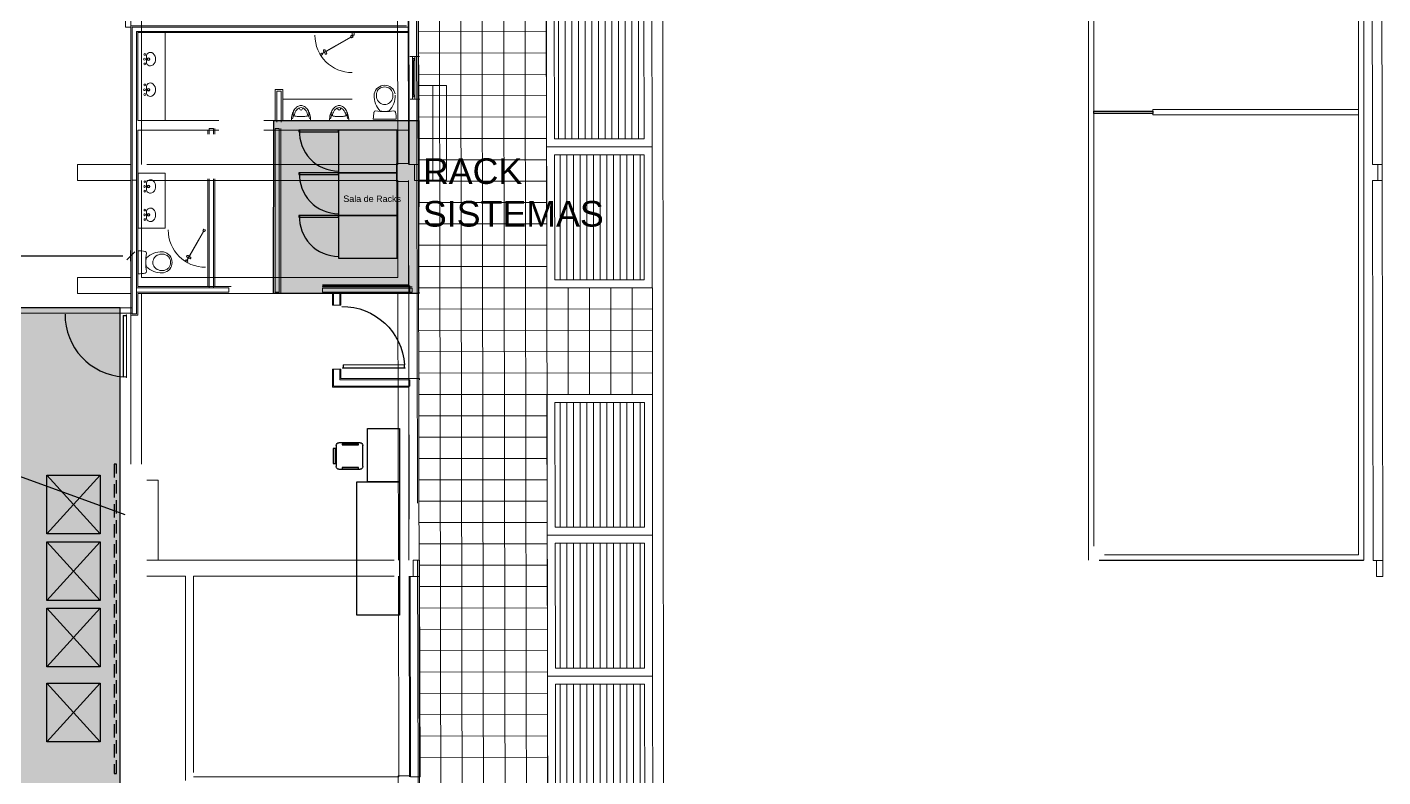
# Model space of a CAD drawing. Header units: millimetres. Extents: x 27 to 171, y 81 to 155.
# Drawn here: x 145.28 to 170.69, y 109.14 to 123.2 of the extents above; entities that cross this region are included whole.
import ezdxf

# ---------------------------------------------------------------- set-up
doc = ezdxf.new("R2010")
doc.units = ezdxf.units.MM
doc.linetypes.add('HIDDEN', pattern=[9.525, 6.35, -3.175])
doc.linetypes.add('IRI-OCASA-Layout R 9$0$HIDDEN', pattern=[0.375, 0.25, -0.125])
for name, color, linetype, lineweight in [('IRI-OCASA-Layout R 9$0$CARP-BARRIDO', 252, 'Continuous', 9), ('IRI-OCASA-Layout R 9$0$CARP-HERRAJES', 252, 'Continuous', 9), ('IRI-OCASA-Layout R 9$0$CARP-HOJA', 252, 'Continuous', 9), ('IRI-OCASA-Layout R 9$0$CARPINTERIA', 252, 'Continuous', 15), ('IRI-OCASA-Layout R 9$0$CERRAMIENTO CHAPA', 252, 'Continuous', 9), ('IRI-OCASA-Layout R 9$0$MURO CERAMICO DE 8', 252, 'Continuous', 20), ('IRI-OCASA-Layout R 9$0$OCA-Paneles TERMICO', 252, 'Continuous', 15), ('IRI-OCASA-Layout R 9$0$REVESTIMIENTOS', 252, 'Continuous', 9), ('IRI-OCASA-Layout R 9$0$REVOQUES', 252, 'Continuous', 9), ('IRI-OCASA-Layout R 9$0$SANITARIOS', 252, 'Continuous', 9), ('IRI-OCASA-Layout R 9$0$TEXTOS', 252, 'Continuous', 9), ('OCASA_TODAS_r08$0$CARP-BARRIDO', 252, 'Continuous', 15), ('OCASA_TODAS_r08$0$CARP-HOJA', 252, 'Continuous', 20), ('OCASA_TODAS_r08$0$CARPINTERIA', 252, 'Continuous', 15), ('OCASA_TODAS_r08$0$CGC VIGAS', 252, 'HIDDEN', 15), ('OCASA_TODAS_r08$0$Estructura', 252, 'Continuous', 20), ('OCASA_TODAS_r08$0$MURO BLOQUE CEMENTO 18', 252, 'Continuous', 20), ('OCASA_TODAS_r08$0$MURO BLOQUE CEMENTO 8', 252, 'Continuous', 20), ('OCASA_TODAS_r08$0$MURO CEMENTO DE 12', 252, 'Continuous', 20), ('OCASA_TODAS_r08$0$MURO CERAMICO DE 12', 252, 'Continuous', 20), ('OCASA_TODAS_r08$0$REVOQUES', 251, 'Continuous', 15), ('OCASA_TODAS_r08$0$VEREDA', 251, 'Continuous', 15)]:
    doc.layers.add(name, color=color, linetype=linetype, lineweight=lineweight)
doc.layers.add('IRI-OCASA-Layout R 9$0$OCA_Mobiliario', color=252, linetype='Continuous')
doc.layers.add('IRI-OCASA-Layout R 9$0$OCA_Rejas', color=252, linetype='IRI-OCASA-Layout R 9$0$HIDDEN')
doc.layers.get('OCASA_TODAS_r08$0$CARPINTERIA').off()
doc.layers.get('OCASA_TODAS_r08$0$Estructura').off()
doc.styles.add('IRI-OCASA-Layout R 9$0$Standard', font='arial.ttf')
doc.styles.add('OCASA_TODAS_r08$0$Standard', font='txt')
doc.dimstyles.new('OCASA_TODAS_r08$0$COTAS-100', dxfattribs={"dimtxt": 0.15, "dimasz": 0.15, "dimexe": 0.1, "dimexo": 0.0625, "dimgap": 0.025, "dimtad": 1, "dimzin": 1, "dimdsep": 46, "dimtxsty": 'OCASA_TODAS_r08$0$Standard', "dimblk": 'OCASA_TODAS_r08$0$_OBLIQUE', "dimcen": 0.12, "dimdle": 0.1, "dimclrd": 252, "dimclre": 252, "dimclrt": 7, "dimaunit": 1, "dimadec": 5, "dimazin": 0, "dimtfac": 1, "dimtix": 1, "dimtmove": 2, "dimatfit": 3, "dimldrblk": 'OCASA_TODAS_r08$0$_OBLIQUE', "dimfxl": 1.25, "dimfxlon": 1, "dimlwd": -1, "dimarcsym": 0})

# ---------------------------------------------------------------- blocks, each defined once
blk = doc.blocks.new('OCASA_TODAS_r08$0$Estructura PB para Arquitectura')
at = {"layer": 'OCASA_TODAS_r08$0$CGC VIGAS', "lineweight": 9}
for p, q in [((1217.469614, 405.771145, -0.000029), (1217.454733, 413.57107, -0.000029)), ((1212.108445, 405.771678, -0.000029), (1212.108445, 413.271652, -0.000029)), ((1212.308445, 405.771627, -0.000029), (1212.308445, 413.271652, -0.000029)), ((1217.109614, 405.77084, -0.000029), (1217.095305, 413.270765, -0.000029)), ((1217.309615, 405.77084, -0.000029), (1217.295306, 413.270765, -0.000029)), ((1211.108533, 405.471845, -0.000029), (1211.108583, 405.771845, -0.000029)), ((1212.108445, 405.771678, -0.000029), (1211.108583, 405.771845, -0.000029)), ((1217.109614, 405.77084, -0.000029), (1212.408445, 405.771627, -0.000029)), ((1217.469614, 405.771145, -0.000029), (1217.483769, 398.351872, -0.000029)), ((1212.108445, 405.471678, -0.000029), (1211.108533, 405.471845, -0.000029)), ((1212.108444, 405.471627, -0.000029), (1212.10844, 403.651372, -0.000029)), ((1212.308444, 405.471627, -0.000029), (1212.30844, 403.651372, -0.000029)), ((1217.110187, 405.47084, -0.000029), (1212.408445, 405.471627, -0.000029)), ((1217.110187, 405.47084, -0.000029), (1217.113658, 403.651372, -0.000029)), ((1217.310187, 405.47084, -0.000029), (1217.32377, 398.351567, -0.000029)), ((1212.10844, 403.651372, -0.000029), (1211.108558, 403.651372, -0.000029)), ((1211.108558, 403.651372, -0.000029), (1211.108558, 403.351372, -0.000029)), ((1217.113658, 403.651372, -0.000029), (1212.30844, 403.651372, -0.000029)), ((1212.10844, 403.351372, -0.000029), (1211.108558, 403.351372, -0.000029)), ((1212.10844, 403.351372, -0.000029), (1212.108433, 400.151689, -0.000029)), ((1212.30844, 403.351372, -0.000029), (1212.308433, 400.151689, -0.000029)), ((1217.11423, 403.351372, -0.000029), (1212.30844, 403.351372, -0.000029)), ((1217.11423, 403.351372, -0.000029), (1217.123769, 398.351567, -0.000029)), ((1212.408433, 399.851689, -0.000029), (1212.620558, 399.851689, -0.000029)), ((1212.620558, 398.351588, -0.000029), (1212.620558, 399.851689, -0.000029)), ((1212.620058, 398.351588, -0.000029), (1212.40877, 398.351589, -0.000029)), ((1213.332699, 398.351584, -0.000029), (1212.621058, 398.351588, -0.000029)), ((1217.044191, 398.351567, -0.000029), (1213.332699, 398.351584, -0.000029)), ((1217.491517, 394.291123, -0.000029), (1217.483769, 398.351872, -0.000029)), ((1213.132698, 398.051585, -0.000024), (1212.40877, 398.051589, -0.000029)), ((1213.132698, 398.051585, -0.000024), (1213.132698, 394.221705, -0.000024)), ((1213.282698, 398.051584, -0.000029), (1213.282698, 394.371705, -0.000029)), ((1217.044191, 398.051567, -0.000029), (1213.282698, 398.051584, -0.000029)), ((1217.131517, 394.290818, -0.000029), (1217.124342, 398.051567, -0.000029)), ((1217.331517, 394.290818, -0.000029), (1217.324342, 398.051567, -0.000029)), ((1213.282698, 394.290818, -0.000024), (1217.131517, 394.290818, -0.000029)), ((1217.496573, 391.641183, -0.000029), (1217.491517, 394.291123, -0.000029))]:
    blk.add_line(p, q, dxfattribs=at)
blk = doc.blocks.new('OCASA_TODAS_r08$0$SE 16')
at = {"layer": 'OCASA_TODAS_r08$0$CARP-BARRIDO', "lineweight": -3}
blk.add_arc((-36.41539, -19.636195), 1.16501, 179.476971, 266.48031, dxfattribs=at)
at = {"layer": 'OCASA_TODAS_r08$0$CARP-HOJA'}
for p, q in [((-36.486912, -20.799008), (-36.486912, -19.654008)), ((-36.486912, -19.654008), (-36.431912, -19.654008)), ((-36.485712, -19.812314), (-36.485712, -19.655208)), ((-36.485712, -19.655208), (-36.430712, -19.655208)), ((-36.485712, -20.797808), (-36.485712, -19.812314)), ((-36.431912, -19.654008), (-36.431912, -19.641508)), ((-36.430712, -19.641508), (-36.430712, -19.655208)), ((-36.428112, -19.797314), (-36.428112, -19.641508)), ((-36.428112, -20.811508), (-36.428112, -19.797314)), ((-36.426912, -20.811508), (-36.426912, -19.641508)), ((-36.431912, -20.799008), (-36.486912, -20.799008)), ((-36.430712, -20.797808), (-36.485712, -20.797808)), ((-36.431912, -20.799008), (-36.431912, -20.811508)), ((-36.430712, -20.797808), (-36.430712, -20.811508))]:
    blk.add_line(p, q, dxfattribs=at)
for centre, radius, start, end in [((-36.429412, -19.641508), 0.0025, 0, 180), ((-36.429412, -19.641508), 0.0013, 0, 180), ((-36.429412, -20.811508), 0.0025, 180, 0), ((-36.429412, -20.811508), 0.0013, 180, 0)]:
    blk.add_arc(centre, radius, start, end, dxfattribs=at)
blk = doc.blocks.new('IRI-OCASA-Layout R 9$0$OCA_mesa de trabajo')
at = {"color": 253}
blk.add_lwpolyline([(0, 2.5), (0.8, 2.5), (0.8, 0), (0, 0)], close=True, dxfattribs=at)
blk = doc.blocks.new('IRI-OCASA-Layout R 9$0$OCA_SILLA')
at = {"linetype": 'Continuous'}
for p, q in [((0.0549, 0.05), (0.0549, 0.4483)), ((0.1049, 0.4983), (0.5023, 0.4983)), ((0.5523, 0.4483), (0.5523, 0.05)), ((0.5023, 0), (0.1049, 0))]:
    blk.add_line(p, q, dxfattribs=at)
for points in [[(0, 0.1087), (0, 0.3889), (0.0427, 0.3889), (0.0427, 0.1087)], [(0.1654, 0.4663), (0.1654, 0.4876), (0.4749, 0.4876), (0.4749, 0.4663)], [(0.1681, 0.0207), (0.1681, 0.0394), (0.4749, 0.0394), (0.4749, 0.0207)]]:
    blk.add_lwpolyline(points, close=True, dxfattribs=at)
for centre, start, end in [((0.1049, 0.4483), 90, 180), ((0.5023, 0.4483), 0, 90), ((0.1049, 0.05), 180, 270), ((0.5023, 0.05), 270, 0)]:
    blk.add_arc(centre, 0.05, start, end, dxfattribs=at)
blk = doc.blocks.new('IRI-OCASA-Layout R 9$0$OCA_mesa 1x0.60')
at = {"color": 253}
blk.add_lwpolyline([(0, 1), (-0.6, 1), (-0.6, 0), (0, 0)], close=True, dxfattribs=at)
blk.add_blockref('IRI-OCASA-Layout R 9$0$OCA_SILLA', (-1.240741, 0.266987), dxfattribs=at)
blk = doc.blocks.new('IRI-OCASA-Layout R 9$0$V14 19_06_2014')
at = {"color": 251}
for points in [[(2903.885612, 1195.536966), (2904.685612, 1195.536966)], [(2903.885612, 1195.496966), (2904.685612, 1195.496966)]]:
    blk.add_lwpolyline(points, dxfattribs=at)
at = {"color": 4}
for points in [[(2903.885612, 1195.516966), (2903.885612, 1195.536966), (2903.925612, 1195.536966), (2903.925612, 1195.516966)], [(2903.925612, 1195.516966), (2903.925612, 1195.496966), (2903.885612, 1195.496966), (2903.885612, 1195.516966)], [(2904.605612, 1195.529966), (2903.965602, 1195.529966)], [(2904.605612, 1195.523966), (2903.965602, 1195.523966)]]:
    blk.add_lwpolyline(points, dxfattribs=at)
blk.add_lwpolyline([(2903.965602, 1195.536966), (2903.925602, 1195.536966), (2903.925602, 1195.516966), (2903.965602, 1195.516966)], close=True, dxfattribs=at)
at = {"color": 4, "elevation": 0.333155}
blk.add_lwpolyline([(2904.645612, 1195.536966), (2904.605612, 1195.536966), (2904.605612, 1195.516966), (2904.645612, 1195.516966)], close=True, dxfattribs=at)
for points in [[(2904.645612, 1195.516966), (2904.645612, 1195.536966), (2904.685612, 1195.536966), (2904.685612, 1195.516966)], [(2904.685612, 1195.516966), (2904.685612, 1195.496966), (2904.645612, 1195.496966), (2904.645612, 1195.516966)]]:
    blk.add_lwpolyline(points, dxfattribs=at)
blk = doc.blocks.new('IRI-OCASA-Layout R 9$0$P10 70-035')
at = {"layer": 'IRI-OCASA-Layout R 9$0$CARP-BARRIDO'}
blk.add_arc((0, 0.035), 0.7, 0, 90, dxfattribs=at)
at = {"layer": 'IRI-OCASA-Layout R 9$0$CARP-HERRAJES'}
for points in [[(0.299622, 0.572154), (0.319191, 0.560856), (0.301691, 0.530545), (0.282122, 0.541843, -1)], [(0.328188, 0.515247), (0.30862, 0.526545), (0.32612, 0.556856), (0.345688, 0.545558, -1)]]:
    blk.add_lwpolyline(points, format="xyb", close=True, dxfattribs=at)
blk.add_lwpolyline([(0.274884, 0.564113), (0.276716, 0.567287)], dxfattribs=at)
at = {"layer": 'IRI-OCASA-Layout R 9$0$CARP-HOJA'}
for p, q in [((0.344191, 0.604157), (0.029191, 0.058561)), ((0.35112, 0.600157), (0.03612, 0.054561))]:
    blk.add_line(p, q, dxfattribs=at)
for points in [[(0.35, 0.641218), (0.3325, 0.610907), (0.362811, 0.593407), (0.380311, 0.623718)], [(0.0175, 0.065311), (0, 0.035), (0.030311, 0.0175), (0.047811, 0.047811)]]:
    blk.add_lwpolyline(points, close=True, dxfattribs=at)
blk = doc.blocks.new('IRI-OCASA-Layout R 9$0$ming')
at = {"layer": 'IRI-OCASA-Layout R 9$0$SANITARIOS', "lineweight": 9}
for p, q in [((0.18, 0), (-0.18, 0)), ((-0.148292, -0.071009), (-0.16245, -0.031955)), ((-0.147933, -0.073054), (-0.147933, -0.11)), ((0, -0.077), (-0.073966, -0.077)), ((0, -0.077), (0.073966, -0.077)), ((0.147933, -0.073054), (0.147933, -0.11)), ((0.148292, -0.071009), (0.16245, -0.031955))]:
    blk.add_line(p, q, dxfattribs=at)
for centre, radius, start, end in [((0.25405, 0), 0.43405, 180, 194.91074), ((-0.25405, 0), 0.43405, 345.08926, 360), ((-0.148743, -0.11), 0.016642, 180, 187.832819), ((0.128842, -0.033341), 0.304479, 194.91074, 212.735226), ((-0.153933, -0.073054), 0.006, 0, 19.926857), ((-0.131922, -0.11), 0.016011, 137.12572, 180), ((0.046986, -0.11), 0.194919, 180, 199.821488), ((-0.104499, -0.13546), 0.053431, 114.04396, 137.12572), ((0.024024, -0.118277), 0.170511, 199.821488, 209.821096), ((0.049753, -0.084184), 0.210457, 212.735226, 237.205013), ((-0.086104, -0.176691), 0.098579, 100.470176, 114.04396), ((0.054017, -0.075854), 0.18061, 183.431793, 214.22658), ((-0.073966, -0.242369), 0.165369, 90, 100.470176), ((0.049753, -0.084184), 0.172457, 212.735226, 237.205013), ((0, -0.161399), 0.080601, 237.205013, 270), ((0.001163, -0.222422), 0.028943, 92.303811, 214.275205), ((-0.001163, -0.222422), 0.028943, 325.724795, 87.696189), ((0, -0.161399), 0.080601, 270, 302.794987), ((-0.049753, -0.084184), 0.172457, 302.794987, 327.264774), ((-0.049753, -0.084184), 0.210457, 302.794987, 327.264774), ((0.073966, -0.242369), 0.165369, 79.529824, 90), ((-0.054017, -0.075854), 0.18061, 325.77342, 356.568207), ((0.086104, -0.176691), 0.098579, 65.95604, 79.529824), ((-0.024024, -0.118277), 0.170511, 330.178904, 340.178512), ((0.104499, -0.13546), 0.053431, 42.87428, 65.95604), ((-0.128842, -0.033341), 0.304479, 327.264774, 345.08926), ((-0.046986, -0.11), 0.194919, 340.178512, 0), ((0.131922, -0.11), 0.016011, 0, 42.87428), ((0.153933, -0.073054), 0.006, 160.073143, 180), ((0.148743, -0.11), 0.016642, 352.167181, 0), ((0, -0.161399), 0.118601, 237.205013, 270), ((0, -0.161399), 0.118601, 270, 302.794987)]:
    blk.add_arc(centre, radius, start, end, dxfattribs=at)
blk = doc.blocks.new('OCASA_TODAS_r08$0$_OBLIQUE')
at = {"color": 0, "linetype": 'ByBlock'}
blk.add_line((-0.5, -0.5), (0.5, 0.5), dxfattribs=at)
blk = doc.blocks.new('*D78')
at = {"layer": 'Defpoints', "color": 0}
for p in [(147.224104, 118.907529), (139.937885, 117.833719), (147.224104, 117.552925)]:
    blk.add_point(p, dxfattribs=at)
at = {"layer": 'IRI-OCASA-Layout R 9$0$OCA_Mobiliario', "color": 252, "lineweight": -2}
for p, q in [((139.937885, 118.807529), (139.937885, 119.007529)), ((147.224104, 118.807529), (147.224104, 119.007529))]:
    blk.add_line(p, q, dxfattribs=at)
at = {"layer": 'IRI-OCASA-Layout R 9$0$OCA_Mobiliario', "color": 252}
blk.add_line((140.087885, 118.907529), (147.074104, 118.907529), dxfattribs=at)
at = {"layer": 'IRI-OCASA-Layout R 9$0$OCA_Mobiliario', "color": 252, "xscale": 0.15, "yscale": 0.15, "zscale": 0.15, "rotation": 180}
blk.add_blockref('OCASA_TODAS_r08$0$_OBLIQUE', (139.937885, 118.907529), dxfattribs=at)
at = {"layer": 'IRI-OCASA-Layout R 9$0$OCA_Mobiliario', "color": 252, "xscale": 0.15, "yscale": 0.15, "zscale": 0.15}
blk.add_blockref('OCASA_TODAS_r08$0$_OBLIQUE', (147.224104, 118.907529), dxfattribs=at)
at = {"layer": 'IRI-OCASA-Layout R 9$0$OCA_Mobiliario', "color": 7, "insert": (143.580995, 119.007529), "char_height": 0.15, "attachment_point": 5, "style": 'OCASA_TODAS_r08$0$Standard'}
blk.add_mtext('7.29', dxfattribs=at)
blk = doc.blocks.new('OCASA_TODAS_r08$0$SE 20')
at = {"layer": 'OCASA_TODAS_r08$0$CARP-BARRIDO', "lineweight": -3}
blk.add_arc((-32.41539, -19.636195), 1.16501, 179.476971, 266.48031, dxfattribs=at)
at = {"layer": 'OCASA_TODAS_r08$0$CARP-HOJA'}
for p, q in [((-32.486912, -20.799008), (-32.486912, -19.654008)), ((-32.486912, -19.654008), (-32.431912, -19.654008)), ((-32.485712, -19.812314), (-32.485712, -19.655208)), ((-32.485712, -19.655208), (-32.430712, -19.655208)), ((-32.485712, -20.797808), (-32.485712, -19.812314)), ((-32.431912, -19.654008), (-32.431912, -19.641508)), ((-32.430712, -19.641508), (-32.430712, -19.655208)), ((-32.428112, -19.797314), (-32.428112, -19.641508)), ((-32.428112, -20.811508), (-32.428112, -19.797314)), ((-32.426912, -20.811508), (-32.426912, -19.641508)), ((-32.431912, -20.799008), (-32.486912, -20.799008)), ((-32.430712, -20.797808), (-32.485712, -20.797808)), ((-32.431912, -20.799008), (-32.431912, -20.811508)), ((-32.430712, -20.797808), (-32.430712, -20.811508))]:
    blk.add_line(p, q, dxfattribs=at)
for centre, radius, start, end in [((-32.429412, -19.641508), 0.0025, 0, 180), ((-32.429412, -19.641508), 0.0013, 0, 180), ((-32.429412, -20.811508), 0.0025, 180, 0), ((-32.429412, -20.811508), 0.0013, 180, 0)]:
    blk.add_arc(centre, radius, start, end, dxfattribs=at)

msp = doc.modelspace()

# ---------------------------------------------------------------- hatches: boundary and pattern name
h = msp.add_hatch(color=50)
h.dxf.hatch_style = 1
h.paths.add_polyline_path([(149.905, 121.448), (152.624, 121.447), (152.616, 118.204), (149.9, 118.205)])
at = {"true_color": 0xff38ff}
h = msp.add_hatch(color=6, dxfattribs=at)
h.dxf.hatch_style = 1
h.paths.add_polyline_path([(46.295, 110.374), (46.295, 105.651), (43.744, 105.651), (43.644, 105.651), (43.733, 91.445), (44.887, 91.445), (44.887, 91.445), (44.898, 85.754), (95.501, 85.754), (95.501, 89.832), (102.71, 89.844), (102.71, 109.013), (147.022, 109.013), (147.022, 117.935), (91.324, 117.935), (91.324, 113.202), (75.374, 113.225), (75.374, 110.006), (67.244, 110.006), (67.244, 113.205), (61.671, 113.205), (61.671, 111.453), (59.644, 111.453), (59.644, 110.374)])
at = {"layer": 'OCASA_TODAS_r08$0$VEREDA'}
h = msp.add_hatch(dxfattribs=at)
h.set_pattern_fill('LINE', color=256, angle=90)
h.set_pattern_definition([(90, (155.23773, 135.41569), (-0.125, 0), [])])
h.paths.add_polyline_path([(155.115, 150.031), (155.112, 151.763), (156.817, 151.763), (156.818, 150.031)])
h.paths.add_polyline_path([(155.119, 147.401), (155.115, 149.731), (156.819, 149.731), (156.821, 147.401)])
h.paths.add_polyline_path([(155.124, 144.771), (155.12, 147.101), (156.821, 147.101), (156.823, 144.771)])
h.paths.add_polyline_path([(155.128, 142.141), (155.124, 144.471), (156.823, 144.471), (156.826, 142.141)])
h.paths.add_polyline_path([(155.133, 139.511), (155.129, 141.841), (156.826, 141.841), (156.828, 139.511)])
h.paths.add_polyline_path([(155.137, 136.881), (155.133, 139.211), (156.828, 139.211), (156.83, 136.881)])
h.paths.add_polyline_path([(155.142, 134.251), (155.138, 136.581), (156.83, 136.581), (156.833, 134.251)])
h.paths.add_polyline_path([(155.146, 131.621), (155.142, 133.951), (156.833, 133.951), (156.835, 131.621)])
h.paths.add_polyline_path([(155.151, 128.991), (155.147, 131.321), (156.835, 131.321), (156.837, 128.991)])
h.paths.add_polyline_path([(155.155, 126.361), (155.151, 128.691), (156.838, 128.691), (156.84, 126.361)])
h.paths.add_polyline_path([(155.16, 123.731), (155.156, 126.061), (156.84, 126.061), (156.842, 123.731)])
h.paths.add_polyline_path([(155.164, 121.101), (155.16, 123.431), (156.842, 123.431), (156.844, 121.101)])
h = msp.add_hatch(dxfattribs=at)
h.set_pattern_fill('LINE', color=256, angle=90)
h.set_pattern_definition([(90, (155.89743, 104.11168), (-0.125, 0), [])])
h.paths.add_polyline_path([(155.219, 89.38), (155.214, 92.408), (156.87, 92.408), (156.873, 88.67)])
h.paths.add_polyline_path([(155.213, 92.708), (155.209, 95.047), (156.868, 95.047), (156.87, 92.708)])
h.paths.add_polyline_path([(155.209, 95.347), (155.205, 97.687), (156.865, 97.687), (156.867, 95.347)])
h.paths.add_polyline_path([(155.204, 97.987), (155.2, 100.326), (156.863, 100.326), (156.865, 97.987)])
h.paths.add_polyline_path([(155.2, 100.626), (155.196, 102.966), (156.861, 102.966), (156.863, 100.626)])
h.paths.add_polyline_path([(155.195, 103.266), (155.191, 105.605), (156.858, 105.605), (156.86, 103.266)])
h.paths.add_polyline_path([(155.191, 105.905), (155.187, 108.245), (156.856, 108.245), (156.858, 105.905)])
h.paths.add_polyline_path([(155.186, 108.545), (155.182, 110.884), (156.854, 110.884), (156.856, 108.545)])
h.paths.add_polyline_path([(155.182, 111.184), (155.177, 113.524), (156.851, 113.524), (156.853, 111.184)])
h.paths.add_polyline_path([(155.177, 113.824), (155.173, 116.163), (156.849, 116.163), (156.851, 113.824)])
h.paths.add_polyline_path([(155.172, 118.463), (155.165, 120.801), (156.843, 120.804), (156.849, 118.463)])

# ---------------------------------------------------------------- linework, layer by layer
at = {"layer": 'Defpoints', "color": 50}
msp.add_lwpolyline([(149.905, 121.448), (152.624, 121.447), (152.616, 118.204), (149.9, 118.205)], close=True, dxfattribs=at)
at = {"layer": 'Defpoints', "color": 6}
msp.add_lwpolyline([(44.898, 85.754), (95.501, 85.754), (95.501, 89.832), (102.71, 89.844), (102.71, 109.013), (147.022, 109.013), (147.022, 117.935), (91.324, 117.935), (91.324, 113.202), (75.374, 113.225)], dxfattribs=at)
at = {"layer": 'IRI-OCASA-Layout R 9$0$CERRAMIENTO CHAPA'}
msp.add_lwpolyline([(147.25, 117.935), (144.909, 117.935), (144.909, 117.834), (147.25, 117.834)], close=True, dxfattribs=at)
at = {"layer": 'IRI-OCASA-Layout R 9$0$MURO CERAMICO DE 8'}
for p, q in [((150.006, 118.227), (149.926, 118.227)), ((147.33, 117.822), (147.25, 117.822))]:
    msp.add_line(p, q, dxfattribs=at)
for points in [[(147.33, 123.198), (147.33, 123.198), (147.25, 123.198), (147.25, 117.822)], [(147.33, 117.822), (147.33, 123.118)], [(150.04, 121.418), (150.04, 121.998), (149.96, 121.998), (149.96, 121.418)], [(148.774, 121.193), (148.774, 121.298), (148.694, 121.298), (148.694, 121.193)], [(150.006, 118.227), (150.006, 121.298), (149.926, 121.298), (149.926, 118.227)], [(148.694, 120.353), (148.694, 118.311)], [(148.774, 118.311), (148.774, 120.353)]]:
    msp.add_lwpolyline(points, dxfattribs=at)
for points in [[(147.25, 117.822), (147.25, 120.328), (147.33, 120.328), (147.33, 117.822)], [(149.058, 118.231), (147.33, 118.231), (147.33, 118.311), (149.058, 118.311)], [(150.813, 118.307), (152.495, 118.307), (152.495, 118.227), (150.813, 118.227)]]:
    msp.add_lwpolyline(points, close=True, dxfattribs=at)
at = {"layer": 'IRI-OCASA-Layout R 9$0$OCA-Paneles TERMICO'}
for p, q in [((165.175, 113.205, 0), (165.175, 149.652, 0)), ((165.175, 113.205, 0), (165.175, 149.652, 0)), ((165.275, 113.468, 0), (165.275, 149.552, 0)), ((170.334, 113.205, 0), (170.334, 149.652, 0)), ((170.234, 113.305, 0), (170.234, 130.411, 0)), ((147.124, 123.434, 0), (147.124, 123.198, 0)), ((147.124, 123.198, 0), (147.224, 123.197)), ((152.283, 123.198, 0), (147.324, 123.198, 0)), ((151.557, 123.098), (147.866, 123.098)), ((152.203, 123.098), (151.557, 123.098)), ((152.183, 123.195, 0), (152.183, 123.198, 0)), ((152.437, 123.098), (152.203, 123.097)), ((152.203, 123.097), (152.203, 123.098)), ((152.456, 122.648), (152.636, 122.648)), ((149.93, 122.028), (150.07, 122.028)), ((150.07, 121.848, 0), (151.374, 121.848, 0)), ((152.46, 121.848), (152.64, 121.848)), ((170.234, 121.652, 0), (166.384, 121.652, 0)), ((166.384, 121.652, 0), (166.384, 121.552, 0)), ((166.384, 121.552, 0), (170.234, 121.552, 0)), ((170.234, 121.549, 0), (170.234, 121.552, 0)), ((170.334, 113.205, 0), (165.374, 113.205, 0)), ((170.333, 113.202, 0), (165.374, 113.202, 0)), ((170.234, 113.305, 0), (165.474, 113.305, 0)), ((170.233, 113.2, 0), (170.233, 113.202, 0)), ((170.234, 113.203, 0), (170.234, 113.205, 0))]:
    msp.add_line(p, q, dxfattribs=at)
msp.add_lwpolyline([(147.33, 123.118), (152.437, 123.118), (152.437, 123.198), (147.25, 123.198), (147.25, 123.118)], dxfattribs=at)
at = {"layer": 'IRI-OCASA-Layout R 9$0$OCA-Paneles TERMICO', "elevation": 0}
msp.add_lwpolyline([(151.374, 123.09), (151.374, 123.045), (151.409, 123.045), (151.409, 123.09)], dxfattribs=at)
for points in [[(147.517, 122.597), (147.517, 122.667, -0.158803), (147.528, 122.696, -0.306706), (147.615, 122.719, -0.265667), (147.683, 122.621, -0.063087), (147.685, 122.597)], [(147.517, 122.597), (147.517, 122.528, 0.158803), (147.528, 122.499, 0.306706), (147.615, 122.476, 0.265667), (147.683, 122.574, 0.063087), (147.685, 122.597)], [(147.517, 122.024), (147.517, 122.094, -0.158803), (147.528, 122.123, -0.306706), (147.615, 122.146, -0.265667), (147.683, 122.048, -0.063087), (147.685, 122.024)], [(147.517, 122.024), (147.517, 121.955, 0.158803), (147.528, 121.926, 0.306706), (147.615, 121.902, 0.265667), (147.683, 122.001, 0.063087), (147.685, 122.024)]]:
    msp.add_lwpolyline(points, format="xyb", dxfattribs=at)
at = {"layer": 'IRI-OCASA-Layout R 9$0$OCA-Paneles TERMICO'}
for centre, radius in [((147.48, 122.597, 0), 0.017), ((147.485, 122.687, 0), 0.017), ((147.485, 122.508, 0), 0.017), ((147.554, 122.597, 0), 0.0256), ((147.554, 122.597, 0), 0.0168), ((147.48, 122.024, 0), 0.017), ((147.485, 122.114, 0), 0.017), ((147.554, 122.024, 0), 0.0256), ((147.554, 122.024, 0), 0.0168), ((147.485, 121.935, 0), 0.017)]:
    msp.add_circle(centre, radius, dxfattribs=at)
for centre, radius, start, end in [((151.981, 121.91, 0), 0.198, 90.0594, 169.4315), ((151.981, 121.91, 0), 0.198, 90.0594, 169.4315), ((152.011, 121.916, 0), 0.186, 150.175, 217.7213), ((152.011, 121.916, 0), 0.186, 150.175, 217.7213), ((151.945, 121.955, 0), 0.11, 126.604, 150.8085), ((151.945, 121.955, 0), 0.11, 126.604, 150.8085), ((151.981, 121.91, 0), 0.167, 90.0594, 127.0022), ((151.981, 121.91, 0), 0.167, 90.0594, 127.0022), ((151.981, 121.91, 0), 0.198, 10.6873, 90.0594), ((151.981, 121.91, 0), 0.198, 10.6873, 90.0594), ((151.981, 121.91, 0), 0.167, 53.1165, 90.0594), ((151.981, 121.91, 0), 0.167, 53.1165, 90.0594), ((152.016, 121.955, 0), 0.11, 29.3102, 53.5148), ((152.016, 121.955, 0), 0.11, 29.3102, 53.5148), ((151.951, 121.916, 0), 0.186, 322.3975, 29.9438), ((151.951, 121.916, 0), 0.186, 322.3975, 29.9438), ((152.004, 121.91, 0), 0.221, 170.6034, 176.4752), ((152.004, 121.91, 0), 0.221, 170.6034, 176.4752), ((152, 121.932, 0), 0.188, 223.74, 234.0106), ((152, 121.932, 0), 0.188, 223.74, 234.0106), ((151.981, 121.89, 0), 0.143, 230.1943, 270.0594), ((151.981, 121.89, 0), 0.143, 230.1943, 270.0594), ((151.981, 121.89, 0), 0.143, 270.0594, 309.9245), ((151.981, 121.89, 0), 0.143, 270.0594, 309.9245), ((151.962, 121.932, 0), 0.188, 306.1082, 316.3788), ((151.962, 121.932, 0), 0.188, 306.1082, 316.3788)]:
    msp.add_arc(centre, radius, start, end, dxfattribs=at)
at = {"layer": 'IRI-OCASA-Layout R 9$0$OCA_Mobiliario'}
for p, q in [((43.624, 151.483), (147.111, 114.064)), ((145.648, 114.798, 0), (146.648, 113.698, 0)), ((146.648, 114.798, 0), (145.648, 113.698, 0)), ((145.648, 113.552, 0), (146.648, 112.452, 0)), ((146.648, 113.552, 0), (145.648, 112.452, 0)), ((145.648, 112.305, 0), (146.648, 111.205, 0)), ((146.648, 112.305, 0), (145.648, 111.205, 0)), ((145.648, 110.902, 0), (146.648, 109.802, 0)), ((146.648, 110.902, 0), (145.648, 109.802, 0))]:
    msp.add_line(p, q, dxfattribs=at)
at = {"layer": 'IRI-OCASA-Layout R 9$0$OCA_Mobiliario', "elevation": 0}
for points in [[(150.374, 121.268), (150.374, 121.235), (151.117, 121.235), (151.117, 121.268)], [(151.117, 121.268), (151.117, 120.468), (152.217, 120.468), (152.217, 121.268)], [(150.374, 120.468), (150.374, 120.435), (151.117, 120.435), (151.117, 120.468)], [(151.117, 120.468), (151.117, 119.668), (152.217, 119.668), (152.217, 120.468)], [(150.374, 119.668), (150.374, 119.635), (151.117, 119.635), (151.117, 119.668)], [(151.117, 119.668), (151.117, 118.868), (152.217, 118.868), (152.217, 119.668)], [(145.648, 114.798), (146.648, 114.798), (146.648, 113.698), (145.648, 113.698)], [(145.648, 113.552), (146.648, 113.552), (146.648, 112.452), (145.648, 112.452)], [(145.648, 112.305), (146.648, 112.305), (146.648, 111.205), (145.648, 111.205)], [(145.648, 110.902), (146.648, 110.902), (146.648, 109.802), (145.648, 109.802)]]:
    msp.add_lwpolyline(points, close=True, dxfattribs=at)
at = {"layer": 'IRI-OCASA-Layout R 9$0$OCA_Mobiliario'}
for centre in [(151.117, 121.235, 0), (151.117, 120.435, 0), (151.117, 119.635, 0)]:
    msp.add_arc(centre, 0.735, 177.4728, 270, dxfattribs=at)
at = {"layer": 'IRI-OCASA-Layout R 9$0$OCA_Rejas', "ltscale": 8, "elevation": 0}
msp.add_lwpolyline([(165.275, 121.624), (166.384, 121.624), (166.384, 121.581), (165.275, 121.581)], close=True, dxfattribs=at)
at = {"layer": 'IRI-OCASA-Layout R 9$0$OCA_Rejas', "elevation": 0}
msp.add_lwpolyline([(146.956, 115.004), (146.912, 115.004), (146.912, 109.206), (146.956, 109.206)], close=True, dxfattribs=at)
at = {"layer": 'IRI-OCASA-Layout R 9$0$REVESTIMIENTOS'}
for p, q in [((147.356, 121.448), (147.356, 123.118)), ((149.93, 121.448), (149.93, 122.028)), ((150.07, 122.028), (150.07, 121.448)), ((147.356, 121.448), (148.875, 121.448)), ((147.356, 121.268), (147.356, 118.337)), ((147.356, 121.268), (148.875, 121.268)), ((148.668, 121.268), (148.668, 121.193)), ((148.701, 121.448), (148.875, 121.448)), ((148.8, 121.298), (148.8, 121.193)), ((149.715, 121.448), (149.96, 121.448)), ((149.715, 121.448), (149.96, 121.448)), ((149.9, 121.298), (149.9, 118.205)), ((150.032, 121.298), (150.032, 118.205)), ((150.04, 121.448), (150.077, 121.448)), ((150.04, 121.448), (152.048, 121.448)), ((150.297, 121.448), (152.44, 121.448)), ((148.668, 120.353), (148.668, 118.337)), ((148.8, 120.353), (148.8, 118.337)), ((147.356, 118.337), (149.104, 118.337)), ((149.9, 118.205), (150.032, 118.205)), ((150.809, 118.205), (151.02, 118.205)), ((151.14, 118.205), (152.63, 118.205))]:
    msp.add_line(p, q, dxfattribs=at)
msp.add_lwpolyline([(152.392, 123.224), (147.224, 123.224), (147.224, 117.796), (147.356, 117.796), (147.356, 118.205), (149.104, 118.205)], dxfattribs=at)
at = {"layer": 'IRI-OCASA-Layout R 9$0$REVOQUES'}
for p, q in [((149.715, 121.268, 0), (152.441, 121.268)), ((150.809, 118.33, 0), (152.495, 118.33, 0))]:
    msp.add_line(p, q, dxfattribs=at)
at = {"layer": 'IRI-OCASA-Layout R 9$0$SANITARIOS'}
for p, q in [((151.921, 121.623, 0), (151.904, 121.622, 0)), ((151.921, 121.623, 0), (151.904, 121.622, 0)), ((152.046, 121.623, 0), (152.059, 121.623, 0)), ((152.046, 121.623, 0), (152.059, 121.623, 0)), ((151.983, 121.47, 0), (151.776, 121.47, 0)), ((151.983, 121.47, 0), (151.776, 121.47, 0)), ((151.933, 121.47, 0), (152.19, 121.47, 0)), ((151.933, 121.47, 0), (152.19, 121.47, 0)), ((147.359, 118.791, 0), (147.359, 118.998, 0)), ((147.359, 118.791, 0), (147.359, 118.584, 0)), ((147.511, 118.728, 0), (147.511, 118.711, 0)), ((147.512, 118.853, 0), (147.512, 118.866, 0))]:
    msp.add_line(p, q, dxfattribs=at)
at = {"layer": 'IRI-OCASA-Layout R 9$0$SANITARIOS', "elevation": 0}
for points in [[(147.356, 123.098), (147.356, 121.448), (147.866, 121.448), (147.866, 123.098)], [(147.358, 119.43), (147.358, 120.46), (147.868, 120.46), (147.868, 119.43)]]:
    msp.add_lwpolyline(points, close=True, dxfattribs=at)
for points in [[(147.519, 120.211), (147.519, 120.28, -0.158803), (147.53, 120.31, -0.306706), (147.617, 120.333, -0.265667), (147.685, 120.235, -0.063087), (147.687, 120.211)], [(147.519, 120.211), (147.519, 120.142, 0.158803), (147.53, 120.113, 0.306706), (147.617, 120.089, 0.265667), (147.685, 120.188, 0.063087), (147.687, 120.211)], [(147.519, 119.679), (147.519, 119.749, -0.158803), (147.53, 119.778, -0.306706), (147.617, 119.801, -0.265667), (147.685, 119.703, -0.063087), (147.687, 119.679)], [(147.519, 119.679), (147.519, 119.61, 0.158803), (147.53, 119.581, 0.306706), (147.617, 119.557, 0.265667), (147.685, 119.656, 0.063087), (147.687, 119.679)]]:
    msp.add_lwpolyline(points, format="xyb", dxfattribs=at)
at = {"layer": 'IRI-OCASA-Layout R 9$0$SANITARIOS'}
for centre, radius in [((147.482, 120.211, 0), 0.017), ((147.487, 120.301, 0), 0.017), ((147.556, 120.211, 0), 0.0256), ((147.556, 120.211, 0), 0.0168), ((147.487, 120.122, 0), 0.017), ((147.487, 119.769, 0), 0.017), ((147.482, 119.679, 0), 0.017), ((147.487, 119.59, 0), 0.017), ((147.556, 119.679, 0), 0.0256), ((147.556, 119.679, 0), 0.0168)]:
    msp.add_circle(centre, radius, dxfattribs=at)
for centre, radius, start, end in [((152.196, 121.91, 0), 0.413, 178.1413, 223.6914), ((152.196, 121.91, 0), 0.413, 178.1413, 223.6914), ((151.766, 121.91, 0), 0.413, 316.4274, 1.9775), ((151.766, 121.91, 0), 0.413, 316.4274, 1.9775), ((152.393, 121.478, 0), 0.625, 168.2205, 180), ((152.393, 121.478, 0), 0.625, 168.2205, 180), ((151.809, 121.599, 0), 0.028, 81.7105, 168.2205), ((151.809, 121.599, 0), 0.028, 81.7105, 168.2205), ((152.001, 122.918, 0), 1.304, 261.7105, 269.2262), ((152.001, 122.918, 0), 1.304, 261.7105, 269.2262), ((151.904, 121.63, 0), 0.008, 223.6914, 270.0594), ((151.904, 121.63, 0), 0.008, 223.6914, 270.0594), ((151.921, 121.615, 0), 0.008, 54.6284, 90.0594), ((151.921, 121.615, 0), 0.008, 54.6284, 90.0594), ((151.983, 121.703, 0), 0.1, 234.6284, 240.8913), ((151.983, 121.703, 0), 0.1, 234.6284, 240.8913), ((151.966, 122.918, 0), 1.304, 270.7738, 278.2895), ((151.966, 122.918, 0), 1.304, 270.7738, 278.2895), ((151.983, 121.703, 0), 0.1, 299.1287, 305.4903), ((151.983, 121.703, 0), 0.1, 299.1287, 305.4903), ((152.046, 121.615, 0), 0.008, 90.0594, 125.4903), ((152.046, 121.615, 0), 0.008, 90.0594, 125.4903), ((152.059, 121.631, 0), 0.008, 270.0594, 316.4274), ((152.059, 121.631, 0), 0.008, 270.0594, 316.4274), ((152.158, 121.599, 0), 0.028, 11.7795, 98.2895), ((151.574, 121.478, 0), 0.625, 0, 11.7795), ((151.776, 121.478, 0), 0.008, 180, 270), ((151.776, 121.478, 0), 0.008, 180, 270), ((152.19, 121.478, 0), 0.008, 270, 0), ((147.367, 118.998, 0), 0.008, 90, 180), ((147.367, 118.381, 0), 0.625, 78.2205, 90), ((147.488, 118.965, 0), 0.028, 351.7105, 78.2205), ((148.806, 118.773, 0), 1.304, 171.7105, 179.2262), ((147.799, 118.573, 0), 0.413, 88.0225, 133.5726), ((147.799, 118.765, 0), 0.221, 80.4847, 86.3565), ((147.799, 118.788, 0), 0.198, 359.9406, 79.3127), ((148.806, 118.808, 0), 1.304, 180.7738, 188.2895), ((147.592, 118.791, 0), 0.1, 144.5097, 150.8713), ((147.592, 118.791, 0), 0.1, 209.1087, 215.3716), ((147.504, 118.853, 0), 0.008, 324.5097, 359.9406), ((147.503, 118.728, 0), 0.008, 359.9406, 35.3716), ((147.519, 118.711, 0), 0.008, 179.9406, 226.3086), ((147.52, 118.866, 0), 0.008, 133.5726, 179.9406), ((147.799, 119.004, 0), 0.413, 226.3086, 271.8587), ((147.779, 118.788, 0), 0.143, 140.0755, 179.9406), ((147.779, 118.788, 0), 0.143, 179.9406, 219.8057), ((147.821, 118.77, 0), 0.188, 133.6212, 143.8918), ((147.821, 118.807, 0), 0.188, 215.9894, 226.26), ((147.805, 118.758, 0), 0.186, 60.0562, 127.6025), ((147.799, 118.788, 0), 0.198, 280.5685, 359.9406), ((147.844, 118.824, 0), 0.11, 36.4852, 60.6898), ((147.799, 118.788, 0), 0.167, 359.9406, 36.8835), ((147.799, 118.788, 0), 0.167, 322.9978, 359.9406), ((147.367, 118.584, 0), 0.008, 180, 270), ((147.367, 119.2, 0), 0.625, 270, 281.7795), ((147.488, 118.616, 0), 0.028, 281.7795, 8.2895), ((147.805, 118.819, 0), 0.186, 232.2787, 299.825), ((147.799, 118.812, 0), 0.221, 273.5248, 279.3966), ((147.844, 118.753, 0), 0.11, 299.1915, 323.396)]:
    msp.add_arc(centre, radius, start, end, dxfattribs=at)
at = {"layer": 'OCASA_TODAS_r08$0$MURO BLOQUE CEMENTO 18'}
for points in [[(152.607, 128.124), (152.427, 128.124), (152.442, 120.624), (152.622, 120.624)], [(170.665, 128.121), (170.485, 128.121), (170.499, 120.622), (170.679, 120.622)]]:
    msp.add_lwpolyline(points, close=True, dxfattribs=at)
msp.add_lwpolyline([(152.464, 109.142), (152.644, 109.142), (152.637, 112.902), (152.457, 112.902), (152.464, 109.142)], dxfattribs=at)
at = {"layer": 'OCASA_TODAS_r08$0$MURO BLOQUE CEMENTO 8'}
for points in [[(152.622, 120.324), (152.622, 120.624), (152.542, 120.624), (152.542, 120.324), (152.622, 120.324)], [(170.68, 120.322), (170.679, 120.622), (170.599, 120.622), (170.6, 120.322), (170.68, 120.322)], [(170.5, 120.322), (170.68, 120.322), (170.693, 113.202), (170.513, 113.202), (170.5, 120.322)]]:
    msp.add_lwpolyline(points, dxfattribs=at)
at = {"layer": 'OCASA_TODAS_r08$0$MURO CEMENTO DE 12'}
for points in [[(152.637, 112.902), (152.517, 112.902), (152.516, 113.205), (152.636, 113.205), (152.637, 112.902)], [(170.694, 112.902), (170.574, 112.902), (170.573, 113.202), (170.693, 113.202), (170.694, 112.902)]]:
    msp.add_lwpolyline(points, dxfattribs=at)
at = {"layer": 'OCASA_TODAS_r08$0$MURO CERAMICO DE 12'}
for p, q in [((152.45, 118.347), (150.813, 118.347)), ((150.813, 118.227), (151.021, 118.227)), ((151.021, 118.227), (151.021, 117.984)), ((151.141, 117.984), (151.141, 118.227)), ((151.141, 118.227), (152.45, 118.227)), ((152.45, 118.227), (152.45, 118.347)), ((151.021, 117.984), (151.141, 117.984))]:
    msp.add_line(p, q, dxfattribs=at)
msp.add_lwpolyline([(151.021, 116.787), (151.141, 116.787), (151.141, 116.588), (152.453, 116.588), (152.454, 116.468), (151.021, 116.468), (151.021, 116.787)], dxfattribs=at)
at = {"layer": 'OCASA_TODAS_r08$0$REVOQUES'}
for p, q in [((152.424, 128.124, 0), (152.425, 120.644)), ((152.425, 120.644), (152.206, 120.644)), ((152.206, 120.644), (152.206, 120.304)), ((152.206, 120.304), (152.427, 120.304)), ((152.427, 120.304), (152.43, 118.367)), ((152.43, 118.367), (150.813, 118.367)), ((150.813, 118.207), (151.001, 118.207)), ((151.001, 118.207), (151.001, 117.984)), ((151.161, 117.984), (151.161, 118.207)), ((151.161, 118.207), (152.63, 118.207)), ((152.63, 118.207), (152.63, 118.227)), ((151.001, 117.984), (151.161, 117.984))]:
    msp.add_line(p, q, dxfattribs=at)
for points in [[(152.633, 116.588), (152.633, 116.608), (151.161, 116.608), (151.161, 116.787), (151.001, 116.787), (151.001, 116.448), (152.434, 116.448), (152.436, 113.205)], [(152.449, 106.594), (152.444, 108.822), (152.234, 108.822), (152.234, 109.162), (152.444, 109.162), (152.444, 112.905)]]:
    msp.add_lwpolyline(points, dxfattribs=at)
at = {"layer": 'OCASA_TODAS_r08$0$VEREDA'}
for p, q in [((157.224, 89.072), (157.165, 154.864)), ((152.618, 123.109, 0), (155.011, 123.113, 0)), ((152.618, 122.709, 0), (155.012, 122.713, 0)), ((152.619, 122.309, 0), (155.012, 122.313, 0)), ((152.625, 120.327), (152.623, 122.102)), ((152.62, 121.909, 0), (155.013, 121.913, 0)), ((152.62, 121.509, 0), (155.014, 121.513, 0)), ((152.621, 121.109, 0), (155.014, 121.113, 0)), ((156.996, 118.954, 0), (156.994, 120.951, 0)), ((152.622, 120.709, 0), (155.015, 120.713, 0)), ((152.622, 120.309, 0), (155.016, 120.313, 0)), ((152.623, 119.909, 0), (155.017, 119.913, 0)), ((152.624, 119.509, 0), (155.017, 119.513, 0)), ((152.624, 119.109, 0), (155.018, 119.113, 0)), ((152.625, 118.709, 0), (155.019, 118.713, 0)), ((152.626, 118.309, 0), (155.019, 118.313, 0)), ((155.42, 118.313, 0), (155.42, 116.313, 0)), ((155.82, 118.313, 0), (155.82, 116.313, 0)), ((156.22, 118.313, 0), (156.22, 116.313, 0)), ((156.62, 118.313, 0), (156.62, 116.313, 0)), ((156.999, 116.313, 0), (156.999, 118.313, 0)), ((152.627, 117.909, 0), (156.999, 117.917, 0)), ((152.627, 117.509, 0), (156.999, 117.517, 0)), ((152.628, 117.109, 0), (156.999, 117.117, 0)), ((152.629, 116.709, 0), (156.999, 116.717, 0)), ((152.629, 116.309, 0), (155.023, 116.313, 0)), ((152.63, 115.909, 0), (155.023, 115.913, 0)), ((152.631, 115.509, 0), (155.024, 115.513, 0)), ((152.631, 115.109, 0), (155.025, 115.113, 0)), ((152.632, 114.709, 0), (155.025, 114.713, 0)), ((152.633, 114.309, 0), (155.026, 114.313, 0)), ((152.633, 113.909, 0), (155.027, 113.913, 0)), ((152.634, 113.509, 0), (155.028, 113.513, 0)), ((152.635, 113.109, 0), (155.028, 113.113, 0)), ((152.635, 112.709, 0), (155.029, 112.713, 0)), ((152.636, 112.309, 0), (155.03, 112.313, 0)), ((152.637, 111.909, 0), (155.03, 111.913, 0)), ((152.638, 111.509, 0), (155.031, 111.513, 0)), ((152.638, 111.109, 0), (155.032, 111.113, 0)), ((152.639, 110.709, 0), (155.032, 110.713, 0)), ((152.64, 110.309, 0), (155.033, 110.313, 0)), ((152.64, 109.909, 0), (155.034, 109.913, 0)), ((152.641, 109.509, 0), (155.034, 109.513, 0))]:
    msp.add_line(p, q, dxfattribs=at)
at = {"layer": 'OCASA_TODAS_r08$0$VEREDA', "elevation": 0}
for points in [[(152.667, 90.303), (152.667, 90.303), (152.667, 90.303), (152.562, 151.909)], [(153.068, 90.133), (152.962, 151.91)], [(153.468, 89.962), (153.362, 151.91)], [(153.868, 89.792), (153.762, 151.911)], [(154.269, 89.622), (154.162, 151.912)], [(154.669, 89.451), (154.562, 151.913)], [(155.067, 89.279), (155.069, 89.281), (154.962, 151.913)], [(155.015, 120.951), (155.01, 123.581), (156.992, 123.581), (156.994, 120.951), (155.015, 120.951)], [(155.019, 118.313), (155.015, 120.951), (156.993, 120.954), (156.995, 118.313), (155.019, 118.313)], [(155.027, 113.674), (155.023, 116.313), (156.999, 116.313), (157.001, 113.674), (155.027, 113.674)], [(155.032, 111.034), (155.027, 113.674), (157.001, 113.674), (157.003, 111.034), (155.032, 111.034)], [(155.036, 108.395), (155.032, 111.034), (157.003, 111.034), (157.006, 108.395), (155.036, 108.395)]]:
    msp.add_lwpolyline(points, dxfattribs=at)
for points in [[(155.164, 121.101), (155.16, 123.431), (156.842, 123.431), (156.844, 121.101)], [(155.169, 118.463), (155.165, 120.801), (156.843, 120.804), (156.845, 118.463)], [(155.177, 113.824), (155.173, 116.163), (156.849, 116.163), (156.851, 113.824)], [(155.182, 111.184), (155.177, 113.524), (156.851, 113.524), (156.853, 111.184)], [(155.186, 108.545), (155.182, 110.884), (156.854, 110.884), (156.856, 108.545)]]:
    msp.add_lwpolyline(points, close=True, dxfattribs=at)
at = {"layer": 'OCASA_TODAS_r08$0$VEREDA'}
for points in [[(152.623, 122.102), (152.883, 122.102), (152.883, 120.327), (152.623, 120.327)], [(152.883, 122.102), (153.143, 122.102), (153.143, 120.327), (152.883, 120.327)]]:
    msp.add_lwpolyline(points, close=True, dxfattribs=at)

# ---------------------------------------------------------------- block references
at = {"color": 31, "true_color": 0xfebd57}
msp.add_blockref('OCASA_TODAS_r08$0$Estructura PB para Arquitectura', (-1064.884, -285.147), dxfattribs=at)
at = {"layer": 'IRI-OCASA-Layout R 9$0$CARPINTERIA', "extrusion": (0, 0, -1), "xscale": -1, "zscale": -1, "rotation": 180}
msp.add_blockref('IRI-OCASA-Layout R 9$0$P10 70-035', (-148.623, 119.43, 0), dxfattribs=at)
at = {"layer": 'IRI-OCASA-Layout R 9$0$OCA-Paneles TERMICO', "extrusion": (0, 0, -1), "zscale": -1, "rotation": 270}
msp.add_blockref('IRI-OCASA-Layout R 9$0$P10 70-035', (-151.409, 123.045, 0), dxfattribs=at)
at = {"layer": 'IRI-OCASA-Layout R 9$0$OCA-Paneles TERMICO', "rotation": 90}
msp.add_blockref('IRI-OCASA-Layout R 9$0$V14 19_06_2014', (1348.043, -2782.037, -1.374), dxfattribs=at)
at = {"layer": 'IRI-OCASA-Layout R 9$0$OCA_Mobiliario', "xscale": -1, "rotation": 180}
msp.add_blockref('IRI-OCASA-Layout R 9$0$OCA_mesa 1x0.60', (152.259, 115.674, 0), dxfattribs=at)
at = {"layer": 'IRI-OCASA-Layout R 9$0$OCA_Mobiliario', "rotation": 180}
msp.add_blockref('IRI-OCASA-Layout R 9$0$OCA_mesa de trabajo', (152.259, 114.674, 0), dxfattribs=at)
at = {"layer": 'IRI-OCASA-Layout R 9$0$SANITARIOS', "rotation": 180}
for p in [(150.413, 121.448, 0), (150.413, 121.448, 0), (151.128, 121.448, 0)]:
    msp.add_blockref('IRI-OCASA-Layout R 9$0$ming', p, dxfattribs=at)
at = {"layer": 'OCASA_TODAS_r08$0$CARPINTERIA'}
msp.add_blockref('OCASA_TODAS_r08$0$SE 20', (179.569, 137.443), dxfattribs=at)
at = {"layer": 'OCASA_TODAS_r08$0$Estructura', "xscale": -1, "rotation": 90}
msp.add_blockref('OCASA_TODAS_r08$0$SE 16', (131.552, 80.38), dxfattribs=at)

# ---------------------------------------------------------------- texts
at = {"color": 7, "insert": (152.698, 119.452, 0), "char_height": 0.48, "attachment_point": 7, "style": 'IRI-OCASA-Layout R 9$0$Standard'}
msp.add_mtext_dynamic_manual_height_columns('RACK SISTEMAS', width=2.95875, gutter_width=12.5, heights=[0], dxfattribs=at)
at = {"layer": 'IRI-OCASA-Layout R 9$0$TEXTOS', "insert": (152.307, 119.919, 0), "char_height": 0.12, "attachment_point": 9, "style": 'IRI-OCASA-Layout R 9$0$Standard'}
msp.add_mtext_dynamic_manual_height_columns('\\pxqc;Sala de Racks', width=1.12152, gutter_width=12.5, heights=[0], dxfattribs=at)

# ---------------------------------------------------------------- dimensions: what is measured, and where the dimension line sits
at = {"layer": 'IRI-OCASA-Layout R 9$0$OCA_Mobiliario'}
dim = msp.add_linear_dim(base=(147.224, 118.908), p1=(139.938, 117.834, 0), p2=(147.224, 117.553, 0), dimstyle='OCASA_TODAS_r08$0$COTAS-100', override={"dimfxl": 0.1}, dxfattribs=at)
dim.commit()
dim.dimension.update_dxf_attribs({"geometry": '*D78', "text_midpoint": (143.581, 119.008)})

doc.saveas('drawing.dxf')
